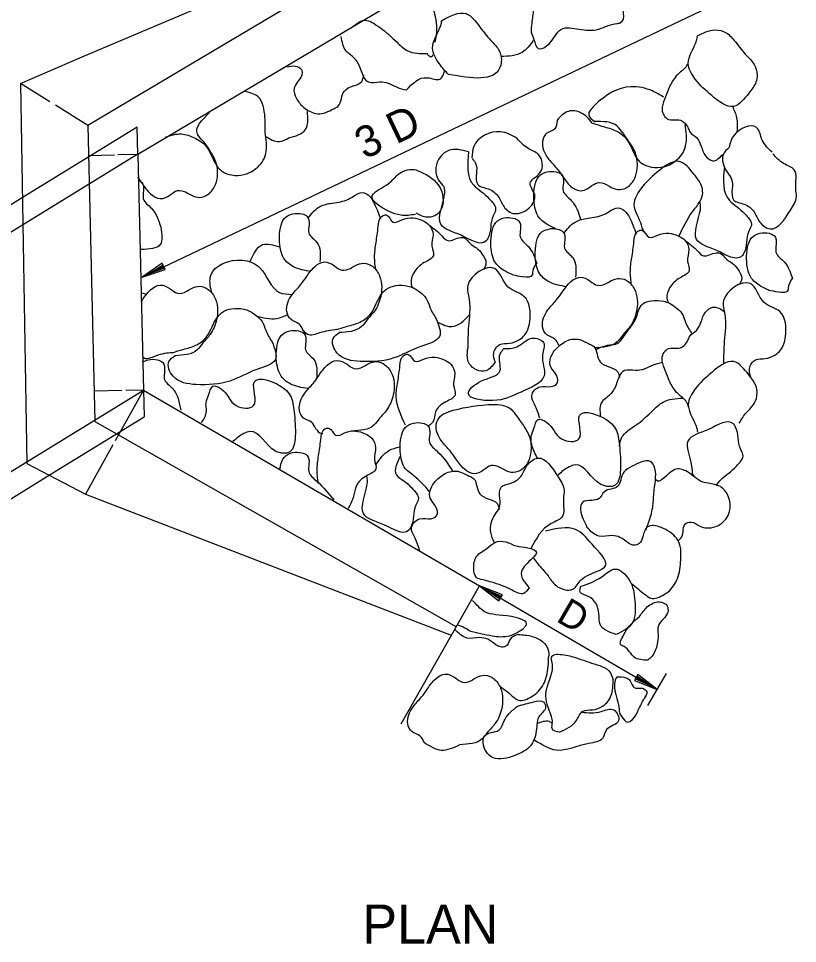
# Model space of a CAD drawing. Extents: x 0 to 565, y 0 to 265.
# Drawn here: x 41.7 to 102.4, y 145.5 to 217.6 of the extents above; entities that cross this region are included whole.
import ezdxf

# ---------------------------------------------------------------- set-up
doc = ezdxf.new("R2010")
doc.units = 0
doc.layers.add('D_Details', color=7, linetype='Continuous')

msp = doc.modelspace()

# ---------------------------------------------------------------- linework, layer by layer
at = {"layer": 'D_Details'}
for p, q in [((46.659, 214.586), (75.085, 226.637)), ((75.475, 226.087), (47.115, 209.25)), ((77.486, 222.7), (51.004, 206.978)), ((51.335, 197.419), (97.927, 219.627)), ((41.879, 212.507), (46.659, 214.586)), ((41.879, 212.507), (42.364, 182.915)), ((44.156, 211.091), (41.879, 212.507)), ((47.115, 209.25), (44.6, 210.814)), ((42.086, 203.673), (50.953, 209.132)), ((47.115, 209.25), (47.666, 186.178)), ((51.004, 206.978), (50.953, 209.132)), ((13.724, 184.082), (51.003, 207.029)), ((49.183, 206.934), (47.171, 206.886)), ((51.004, 206.978), (49.452, 206.941)), ((51.004, 206.978), (51.443, 188.63)), ((11.826, 185.047), (42.086, 203.673)), ((52.914, 198.501), (51.335, 197.419)), ((51.762, 197.623), (52.972, 198.379)), ((52.426, 197.954), (53.001, 198.318)), ((53.059, 198.196), (52.426, 197.954)), ((53.146, 198.013), (52.914, 198.501)), ((51.335, 197.419), (53.146, 198.013)), ((53.088, 198.135), (51.762, 197.623)), ((51.708, 196.064), (51.319, 196.17)), ((20.261, 169.436), (51.443, 188.63)), ((49.764, 188.59), (47.61, 188.539)), ((51.443, 188.63), (49.245, 184.668)), ((51.443, 188.63), (50.08, 188.598)), ((51.443, 188.63), (51.493, 186.546)), ((51.443, 188.63), (77.625, 173.373)), ((44.187, 182.049), (51.493, 186.546)), ((47.666, 186.178), (75.819, 170.193)), ((49.069, 184.352), (46.942, 180.519)), ((42.364, 182.915), (46.942, 180.519)), ((22.057, 168.427), (44.187, 182.049)), ((46.942, 180.519), (75.413, 169.538)), ((71.521, 162.622), (77.625, 173.373)), ((77.625, 173.373), (91.466, 165.308)), ((77.625, 173.373), (79.136, 172.212)), ((79.408, 172.678), (77.625, 173.373)), ((79.204, 172.328), (78.033, 173.136)), ((78.033, 173.136), (79.34, 172.562)), ((79.238, 172.387), (78.682, 172.773)), ((78.682, 172.773), (79.306, 172.503)), ((79.136, 172.212), (79.408, 172.678)), ((89.955, 166.47), (89.683, 166.003)), ((91.466, 165.308), (89.955, 166.47)), ((91.466, 165.308), (92.194, 166.558)), ((89.683, 166.003), (91.466, 165.308)), ((91.058, 165.546), (89.751, 166.12)), ((90.409, 165.908), (89.785, 166.178)), ((89.853, 166.295), (90.409, 165.908)), ((89.887, 166.353), (91.058, 165.546)), ((90.738, 164.058), (91.466, 165.308))]:
    msp.add_line(p, q, dxfattribs=at)
for points in [[(81.818, 218.312), (81.69, 217.189), (81.656, 216.519), (81.86, 215.926), (82.192, 215.243), (82.849, 215.432), (84.011, 216.749), (85.363, 216.748), (86.891, 216.734), (87.765, 217.062), (88.311, 217.171), (88.576, 217.241), (88.603, 219.158), (88.196, 220.345), (87.082, 220.295), (85.08, 218.769), (84.604, 218.925), (83.743, 219.547)], [(73.923, 218.638), (74.276, 216.763), (74.148, 215.742)], [(74.668, 217.403), (76.572, 217.954), (77.628, 216.937)], [(67.63, 216.853), (68.825, 217.43), (69.409, 217.172), (70.069, 216.729), (70.637, 216.248), (71.169, 215.749), (71.994, 215.073), (73.589, 214.836)], [(75.198, 213.207), (74.501, 214.039), (73.966, 215.261), (74.543, 216.859), (74.651, 217.222), (74.668, 217.403)], [(77.628, 216.937), (78.512, 215.862), (79.099, 215.164), (79.322, 214.354), (79.233, 213.811), (75.198, 213.207)], [(97.55, 215.751), (98.433, 214.676), (99.02, 213.978), (99.243, 213.168), (99.155, 212.624), (98.592, 211.749), (97.41, 210.722), (95.707, 211.568), (94.423, 212.852), (93.887, 214.075), (94.464, 215.673), (94.572, 216.036), (94.59, 216.216)], [(94.59, 216.216), (95.959, 216.68), (96.833, 216.461), (97.55, 215.751)], [(71.917, 211.981), (71.222, 212.189), (70.527, 212.505), (69.85, 212.605), (68.992, 212.612), (68.255, 213.922), (67.704, 214.638), (67.245, 215.029), (66.856, 216.182)], [(81.811, 215.86), (80.937, 214.931), (79.299, 214.603)], [(73.563, 214.767), (73.891, 214.603), (74, 214.767)], [(93.855, 214.131), (93.778, 213.929), (93.288, 213.416), (92.851, 212.977), (92.344, 212.066), (92.037, 211.267), (91.84, 210.469), (92.337, 209.717), (93.159, 209.673), (93.837, 209.103), (94.003, 208.744), (94.517, 208.299), (94.885, 207.617), (95.236, 206.862), (95.804, 206.49), (96.564, 206.985)], [(62.607, 213.815), (63.287, 213.857), (63.745, 213.592), (63.801, 213.358), (63.457, 212.631), (63.186, 212.139), (63.354, 211.346), (63.941, 210.649), (64.875, 210.173), (65.496, 210.199), (66.098, 210.46), (66.444, 210.627), (66.59, 210.719), (66.861, 211.337), (67.095, 211.918), (67.788, 212.325), (68.444, 212.677), (68.606, 213.149)], [(71.904, 211.985), (73.563, 212.963), (74.546, 212.854), (74.929, 213.51)], [(60.937, 208.673), (60.906, 209.873), (60.37, 211.482), (59.298, 211.891)], [(91.971, 211.433), (91.097, 211.925), (89.404, 212.253), (86.563, 210.777), (86.126, 210.067), (86.631, 209.529)], [(86.402, 209.423), (85.526, 210.231), (84.542, 210.34), (83.658, 209.638)], [(97.32, 210.728), (97.648, 209.841), (97.681, 208.758)], [(50.991, 205.199), (51.359, 204.696), (52.002, 203.909), (52.753, 203.539), (53.537, 203.838), (54.102, 204.171), (54.778, 204.035), (55.181, 203.805), (55.821, 203.633), (56.496, 203.876), (57.058, 204.643), (57.219, 205.494), (57.142, 206.216), (56.681, 207.186), (56.074, 208.046), (55.652, 208.565), (56.592, 210.256)], [(62.741, 208.266), (64.058, 208.919), (64.222, 210.34)], [(83.658, 209.638), (83.481, 208.97), (82.862, 208.636), (82.536, 208.017), (82.944, 206.703), (83.605, 205.934), (84.065, 205.308), (84.707, 204.521), (85.458, 204.151), (86.242, 204.45), (86.807, 204.783), (87.483, 204.647), (87.886, 204.417), (88.526, 204.245), (89.201, 204.489), (89.764, 205.255), (89.924, 206.107), (89.848, 206.828), (89.386, 207.799), (88.78, 208.658), (88.357, 209.177), (86.548, 209.546)], [(86.402, 209.423), (87.115, 209.197), (88.121, 208.885), (88.579, 208.638), (89.001, 208.264), (89.424, 207.564), (89.756, 206.882), (90.307, 206.256), (91.021, 205.994), (91.97, 206.025), (92.408, 206.175), (92.918, 206.507), (93.39, 206.983), (93.679, 207.673), (93.641, 209.316)], [(100.407, 207.149), (99.651, 208.101), (99.192, 209.086), (97.451, 208.495), (97.068, 207.523)], [(53.171, 208.316), (54.41, 208.585), (55.416, 208.273), (55.874, 208.025), (56.295, 207.651), (56.719, 206.952), (57.051, 206.269), (57.602, 205.644), (58.315, 205.382), (59.265, 205.412), (59.702, 205.563), (60.212, 205.895), (60.685, 206.371), (60.974, 207.061), (60.936, 208.704)], [(60.932, 208.418), (62.03, 207.984), (62.796, 208.29)], [(80.547, 208.229), (79.244, 208.755), (77.168, 207.607), (77.036, 206.707)], [(77.056, 206.676), (77.341, 206.235), (77.381, 205.495), (77.494, 204.629), (78.318, 204.296), (79.088, 203.691), (79.53, 202.902), (80.336, 202.37), (81.918, 203.836), (81.557, 204.736), (82.331, 205.541), (82.214, 206.967), (81.39, 207.462), (80.547, 208.229)], [(76.774, 207.186), (75.202, 207.279), (74.218, 205.968), (74.437, 204.984), (74.866, 204.46)], [(76.774, 207.186), (77.167, 204.58), (77.772, 204.081), (78.359, 203.547), (78.874, 202.632), (78.675, 202.195), (78.3, 200.491), (78.137, 200.254), (76.18, 200.681), (74.605, 201.546), (74.905, 203.864), (74.922, 204.081), (74.866, 204.46)], [(97.068, 207.523), (96.596, 206.956), (96.931, 205.569), (97.262, 205.049), (97.302, 204.309), (97.416, 203.442), (98.239, 203.11), (99.009, 202.505), (99.451, 201.715), (100.257, 201.184), (101.84, 202.65), (102.31, 203.668), (102.252, 204.354), (102.136, 205.781), (101.311, 206.276), (100.468, 207.043)], [(93.149, 200.616), (94.194, 202.485), (94.801, 203.347), (95.004, 203.993), (94.916, 204.536), (94.353, 205.411), (93.171, 206.439), (91.468, 205.593), (90.184, 204.308), (89.648, 203.086), (90.225, 201.488), (90.333, 201.125), (90.448, 200.91)], [(72.634, 202.306), (71.487, 202.251), (70.613, 202.525), (69.849, 202.962), (69.248, 203.618), (70.613, 204.765), (71.214, 205.366), (72.525, 205.804), (73.017, 205.64), (74.546, 204.383), (74.437, 202.415), (73.563, 202.087), (72.689, 202.415)], [(83.574, 201.19), (82.937, 201.506), (82.173, 202.203), (81.938, 202.838), (81.85, 203.617), (81.928, 204.538), (82.242, 205.275), (82.901, 205.628), (83.595, 205.619), (84.014, 205.414), (84.157, 204.762), (84.136, 204.148), (84.772, 203.398), (85.497, 201.929)], [(96.696, 206), (97.088, 203.394), (97.693, 202.895), (98.28, 202.361), (98.796, 201.445), (98.597, 201.009), (98.221, 199.305), (98.058, 199.068), (96.101, 199.495), (94.527, 200.36), (94.826, 202.678), (94.844, 202.895), (94.787, 203.274)], [(51.037, 204.973), (51.309, 204.802), (51.452, 204.15), (51.431, 203.535), (52.067, 202.786), (52.791, 201.317)], [(64.262, 201.999), (65.1, 202.875), (65.996, 203.171), (67.24, 203.426), (67.771, 203.708), (68.503, 204.006), (68.976, 203.801), (69.376, 203.254), (69.911, 201.966)], [(84.183, 200.813), (85.021, 201.689), (85.918, 201.985), (87.161, 202.24), (87.692, 202.522), (88.424, 202.82), (88.898, 202.615), (89.297, 202.068), (89.832, 200.78)], [(64.492, 197.862), (63.124, 198.237), (62.36, 198.934), (62.126, 199.57), (62.038, 200.348), (62.115, 201.269), (62.429, 202.006), (63.088, 202.359), (63.782, 202.35), (64.202, 202.146), (64.345, 201.493), (64.323, 200.879), (64.959, 200.129), (65.181, 198.617)], [(69.552, 197.955), (69.447, 198.987), (69.562, 200.124), (69.732, 201.369), (70.028, 202.179), (70.358, 202.265), (70.885, 201.716), (71.58, 201.888), (72.439, 202.039), (73.187, 201.831), (73.697, 201.481), (74.004, 200.754), (73.908, 199.833), (74.033, 199.108), (73.318, 198.557), (72.51, 197.772), (72.287, 196.962), (72.395, 196.599)], [(80.229, 197.596), (79.591, 197.911), (78.827, 198.608), (78.593, 199.244), (78.505, 200.022), (78.582, 200.943), (78.896, 201.68), (79.555, 202.033), (80.25, 202.024), (80.669, 201.82), (80.812, 201.167), (80.791, 200.553), (81.426, 199.803), (82.078, 198.494)], [(52.791, 201.317), (52.751, 199.956), (51.277, 199.573)], [(73.721, 201.458), (74.697, 200.636), (75.152, 200.269), (75.627, 200.353), (76.14, 200.509), (76.523, 200.432), (76.85, 200.084), (77.378, 199.698), (77.814, 199.24), (78.121, 198.495), (77.957, 198.027)], [(84.413, 196.676), (83.045, 197.051), (82.281, 197.748), (82.047, 198.383), (81.959, 199.162), (82.036, 200.083), (82.35, 200.82), (83.01, 201.173), (83.704, 201.164), (84.123, 200.959), (84.266, 200.307), (84.245, 199.693), (84.881, 198.943), (85.103, 197.431)], [(89.473, 196.769), (89.369, 197.801), (89.483, 198.938), (89.654, 200.183), (89.95, 200.993), (90.279, 201.079), (90.806, 200.53), (91.501, 200.701), (92.36, 200.853), (93.108, 200.644), (93.618, 200.294), (93.925, 199.568), (93.829, 198.647), (93.954, 197.922), (93.239, 197.371), (92.432, 196.586), (92.209, 195.776), (92.317, 195.413)], [(100.15, 196.41), (99.512, 196.725), (98.748, 197.422), (98.514, 198.057), (98.426, 198.836), (98.504, 199.757), (98.818, 200.494), (99.477, 200.847), (100.171, 200.838), (100.59, 200.633), (100.733, 199.981), (100.712, 199.367), (101.348, 198.617), (101.999, 197.307)], [(59.743, 198.59), (60.726, 199.956), (62.037, 199.792)], [(93.642, 200.272), (94.619, 199.45), (95.073, 199.083), (95.549, 199.167), (96.061, 199.323), (96.444, 199.246), (96.771, 198.898), (97.299, 198.512), (97.735, 198.054), (98.042, 197.309), (97.878, 196.84)], [(56.739, 196.294), (56.684, 197.551), (59.142, 198.754), (60.508, 198.153), (62.037, 196.24), (63.021, 196.076)], [(63.887, 193.286), (63.56, 193.785), (62.941, 194.118), (62.615, 194.737), (63.023, 196.051), (63.684, 196.82), (64.143, 197.447), (64.786, 198.234), (65.537, 198.604), (66.321, 198.304), (66.886, 197.972), (67.562, 198.108), (67.965, 198.337), (68.605, 198.51), (69.28, 198.266), (69.842, 197.5), (70.003, 196.648), (69.926, 195.926), (69.417, 194.748), (68.859, 194.096), (68.436, 193.577), (66.652, 193.1)], [(78.831, 190.815), (78.728, 191.492), (79.206, 192.173), (79.956, 192.272), (80.742, 192.569), (81.146, 192.925), (81.534, 193.969), (81.087, 195.926), (79.866, 196.647), (78.777, 198.107), (76.707, 196.778), (76.811, 195.692), (76.765, 193.614), (76.709, 191.854)], [(80.223, 197.599), (80.978, 197.468), (81.766, 197.632), (81.766, 197.764), (82.078, 198.494)], [(51.254, 195.505), (51.359, 195.648), (52.002, 196.435), (52.753, 196.805), (53.537, 196.506), (54.102, 196.173), (54.778, 196.309), (55.181, 196.539), (55.821, 196.711), (56.496, 196.468), (57.058, 195.701), (57.219, 194.85), (57.142, 194.128), (56.633, 192.949), (56.074, 192.298), (55.652, 191.779), (53.868, 191.302)], [(66.48, 193.332), (67.194, 193.557), (68.2, 193.87), (68.658, 194.117), (69.08, 194.491), (69.503, 195.19), (69.835, 195.873), (70.386, 196.498), (71.099, 196.76), (72.049, 196.73), (72.487, 196.58), (72.996, 196.248), (73.469, 195.772), (73.758, 195.081), (74.246, 194.185)], [(83.809, 192.1), (83.481, 192.599), (82.862, 192.932), (82.536, 193.551), (82.944, 194.865), (83.605, 195.634), (84.065, 196.261), (84.707, 197.048), (85.458, 197.417), (86.242, 197.118), (86.807, 196.786), (87.483, 196.921), (87.886, 197.151), (88.526, 197.324), (89.201, 197.08), (89.764, 196.313), (89.924, 195.462), (89.848, 194.74), (89.338, 193.562), (88.78, 192.91), (88.357, 192.391), (86.573, 191.914)], [(98.752, 189.629), (98.65, 190.306), (99.127, 190.987), (99.877, 191.085), (100.664, 191.383), (101.067, 191.739), (101.456, 192.782), (101.008, 194.74), (99.787, 195.461), (98.698, 196.921), (96.628, 195.592), (96.733, 194.506), (96.687, 192.428), (96.63, 190.668)], [(100.144, 196.412), (100.899, 196.282), (101.688, 196.446), (101.688, 196.578), (101.999, 197.307)], [(86.655, 191.752), (87.083, 191.96), (87.782, 192.144), (88.333, 192.242), (88.835, 192.769), (89.325, 193.443), (89.815, 194.246), (90.307, 195.312), (91.021, 195.574), (91.97, 195.544), (92.408, 195.394), (92.918, 195.062), (93.39, 194.586), (93.679, 193.895), (94.167, 192.999)], [(53.697, 191.533), (54.41, 191.759), (55.416, 192.071), (55.874, 192.319), (56.295, 192.693), (56.719, 193.392), (57.051, 194.075), (57.602, 194.7), (58.315, 194.962), (59.265, 194.932), (59.702, 194.781), (60.212, 194.449), (60.685, 193.973), (60.974, 193.283), (61.462, 192.387)], [(93.884, 187.343), (93.778, 187.64), (93.288, 188.152), (92.851, 188.592), (92.344, 189.502), (92.037, 190.301), (91.84, 191.099), (92.337, 191.852), (93.159, 191.895), (93.837, 192.465), (94.003, 192.824), (94.517, 193.27), (94.885, 193.952), (95.236, 194.706), (95.804, 195.079), (96.729, 194.731)], [(60.202, 194.414), (61.832, 194.205), (62.669, 194.498)], [(74.246, 194.185), (74.504, 192.803), (73.055, 192.029), (70.958, 191.129), (68.336, 190.855), (66.539, 191.504), (66.214, 192.653), (66.71, 193.116)], [(74.329, 193.927), (75.502, 193.577), (76.826, 194.451)], [(64.241, 188.744), (62.873, 189.119), (62.109, 189.816), (61.875, 190.451), (61.787, 191.23), (61.864, 192.151), (62.178, 192.888), (62.837, 193.241), (63.531, 193.232), (63.951, 193.027), (64.094, 192.375), (64.073, 191.761), (64.708, 191.011), (64.931, 189.499)], [(66.502, 193.338), (65.165, 193.078), (64.217, 192.953), (63.844, 193.353)], [(79.477, 191.863), (80.523, 191.988), (81.693, 192.657), (82.613, 192.323), (82.53, 191.361), (82.655, 189.729), (80.857, 188.475), (78.641, 187.805), (76.759, 188.349), (77.721, 189.311), (79.226, 190.148), (79.226, 191.444), (79.477, 191.779)], [(82.32, 186.439), (81.905, 187.522), (81.689, 188.176), (82.35, 188.89), (83.209, 188.897), (83.666, 189.162), (83.722, 189.397), (83.379, 190.124), (83.107, 190.615), (83.275, 191.409), (83.863, 192.106), (84.796, 192.582), (85.417, 192.556), (86.019, 192.295), (86.365, 192.128), (86.511, 192.036), (86.782, 191.418), (87.017, 190.836), (87.709, 190.429), (88.365, 190.078), (88.527, 189.605)], [(61.462, 192.387), (61.72, 191.004), (60.271, 190.23), (58.174, 189.331), (55.552, 189.056), (53.755, 189.706), (53.43, 190.855), (53.926, 191.317)], [(78.831, 190.816), (78.124, 190.13), (77.375, 190.205), (76.751, 190.855), (76.709, 191.854)], [(53.718, 191.54), (52.381, 191.279), (51.432, 191.154), (51.373, 191.218)], [(51.383, 190.816), (51.834, 190.989), (52.528, 190.98), (52.947, 190.775), (53.09, 190.123), (53.069, 189.508), (53.705, 188.759), (54.348, 187.053)], [(71.867, 185.881), (71.138, 188.139), (71.253, 189.276), (71.423, 190.521), (71.719, 191.331), (72.048, 191.417), (72.576, 190.868), (73.271, 191.04), (74.13, 191.191), (74.878, 190.983), (75.387, 190.633), (75.694, 189.906), (75.599, 188.985), (75.723, 188.26), (75.009, 187.709), (74.201, 186.924), (73.978, 186.114), (73.665, 185.839)], [(64.868, 185.617), (64.54, 186.116), (63.921, 186.449), (63.595, 187.068), (64.003, 188.382), (64.664, 189.151), (65.123, 189.778), (65.766, 190.565), (66.517, 190.934), (67.301, 190.635), (67.866, 190.302), (68.542, 190.438), (68.945, 190.668), (69.585, 190.841), (70.26, 190.597), (70.822, 189.83), (70.983, 188.979), (70.906, 188.257), (70.397, 187.078), (69.839, 186.427), (69.416, 185.908), (67.632, 185.431)], [(91.838, 190.774), (91.143, 190.566), (90.448, 190.249), (89.772, 190.15), (88.913, 190.143), (88.176, 188.833), (87.625, 188.117), (87.167, 187.725), (87.052, 186.546)], [(97.844, 186.051), (98.433, 186.893), (99.02, 187.59), (99.243, 188.401), (99.155, 188.944), (98.592, 189.819), (97.41, 190.846), (95.707, 190.001), (94.423, 188.716), (93.887, 187.494), (94.464, 185.896), (94.572, 185.533), (94.59, 185.352)], [(55.979, 186.091), (56.351, 186.973), (56.318, 187.642), (56.521, 188.236), (56.853, 188.919), (57.51, 188.729), (58.673, 187.413), (60.025, 187.414), (60.07, 189.239), (62.46, 188.702), (62.878, 188.208), (63.176, 186.933), (63.265, 185.004), (62.858, 183.816), (61.743, 183.867), (59.741, 185.393), (59.266, 185.236), (58.404, 184.615)], [(78.269, 187.503), (75.202, 186.927), (74.583, 186.594), (74.257, 185.975), (74.665, 184.661), (75.326, 183.892), (75.786, 183.265), (76.428, 182.478), (77.179, 182.108), (77.963, 182.408), (78.528, 182.74), (79.204, 182.605), (79.607, 182.375), (80.247, 182.202), (80.922, 182.446), (81.485, 183.212), (81.645, 184.064), (81.569, 184.786), (81.108, 185.756), (80.501, 186.616), (80.078, 187.135), (78.269, 187.503)], [(88.514, 184.26), (88.688, 184.904), (89.33, 185.582), (89.99, 186.026), (90.558, 186.506), (91.09, 187.006), (91.916, 187.682), (93.432, 188.007)], [(82.134, 183.33), (81.69, 184.38), (81.656, 185.049), (81.86, 185.643), (82.192, 186.326), (82.849, 186.136), (84.011, 184.82), (85.363, 184.82), (85.408, 186.645), (87.798, 186.108), (88.216, 185.615), (88.514, 184.34), (88.603, 182.411), (88.196, 181.223), (87.082, 181.273), (85.08, 182.8), (84.604, 182.643), (83.743, 182.021)], [(73.707, 180.737), (72.525, 181.931), (71.761, 182.628), (71.527, 183.264), (71.439, 184.042), (71.516, 184.963), (71.83, 185.7), (72.489, 186.053), (73.183, 186.044), (73.603, 185.84), (73.746, 185.187), (73.725, 184.573), (74.36, 183.824), (75.547, 182.284)], [(96.068, 181.193), (96.436, 181.659), (97.041, 182.157), (97.628, 182.692), (98.144, 183.607), (97.945, 184.043), (97.569, 185.747), (97.406, 185.984), (95.449, 185.558), (93.874, 184.692), (94.174, 182.375), (94.191, 182.158), (94.389, 181.842)], [(64.868, 185.617), (65.303, 185.254), (65.428, 185.254)], [(65.078, 181.35), (64.973, 182.382), (65.088, 183.519), (65.258, 184.764), (65.554, 185.574), (65.884, 185.66), (66.411, 185.111), (67.106, 185.282), (67.965, 185.434), (68.713, 185.226), (69.223, 184.876), (69.53, 184.149), (69.434, 183.228), (69.559, 182.503), (68.844, 181.952), (68.036, 181.167), (67.813, 180.357), (67.393, 179.398)], [(62.07, 182.412), (62.108, 182.663), (62.422, 183.4), (63.082, 183.753), (63.776, 183.744), (64.195, 183.539), (64.338, 182.887), (64.317, 182.273), (64.953, 181.523), (66.264, 180.067)], [(69.568, 182.828), (70.571, 183.916), (71.407, 184.208)], [(71.449, 183.456), (71.146, 182.035), (71.751, 181.537), (72.338, 181.002), (72.853, 180.087), (72.654, 179.651), (72.279, 177.947), (72.115, 177.71), (70.159, 178.136), (68.584, 179.002), (68.884, 181.319), (68.901, 181.536), (68.845, 181.915)], [(78.784, 176.739), (78.498, 177.552), (78.833, 178.94), (79.165, 179.46), (79.205, 180.2), (79.318, 181.066), (80.142, 181.399), (80.912, 182.004), (81.354, 182.793), (82.16, 183.325), (83.742, 181.859), (84.212, 180.841), (84.154, 180.154), (84.038, 178.728), (83.214, 178.233), (81.629, 176.288)], [(90.573, 177.722), (90.757, 178.207), (91.11, 179.486), (91.207, 180.569), (91.321, 181.598), (91.289, 182.521), (90.926, 183.067), (90.268, 183.04), (89.5, 182.688), (88.858, 182.227), (88.62, 181.602), (88.381, 181.124), (87.353, 180.71), (86.931, 180.173), (86.364, 180.035), (85.632, 179.864), (85.484, 179.324), (85.7, 178.58), (85.989, 177.926)], [(72.954, 176.15), (72.539, 177.233), (72.323, 177.886), (72.984, 178.601), (73.842, 178.608), (74.3, 178.873), (74.356, 179.107), (74.013, 179.835), (73.741, 180.326), (73.909, 181.119), (74.497, 181.817), (75.43, 182.293), (76.051, 182.266), (76.653, 182.006), (76.999, 181.839), (77.145, 181.746), (77.416, 181.128), (77.651, 180.547), (78.343, 180.14), (78.999, 179.788), (79.161, 179.316)], [(93.089, 176.894), (93.309, 177.09), (93.476, 177.594), (93.625, 178.17), (94.119, 178.345), (94.775, 178.029), (95.962, 177.977), (96.713, 178.456), (97.157, 179.625), (97.014, 180.296), (96.579, 180.97), (95.667, 181.325), (94.828, 181.535), (94.245, 181.958), (93.681, 182.327), (92.841, 182.428), (91.358, 181.634), (91.332, 181.682)], [(81.815, 175.543), (82.14, 175.119), (82.958, 174.151), (83.557, 173.42), (84.889, 173.114), (85.563, 173.869), (87.455, 174.978), (86.385, 176.619), (85.093, 177.774), (82.772, 177.643)], [(89.471, 173.55), (90.477, 172.734), (90.95, 172.421), (91.992, 172.697), (92.414, 172.998), (93.095, 174.11), (93.303, 175.59), (93.252, 176.476), (92.98, 177.058), (92.471, 177.553), (91.761, 177.923), (91.177, 178.075), (90.738, 177.973), (90.333, 177.201), (90.056, 176.68), (89.672, 176.54), (89.198, 176.727), (88.561, 177.151), (87.94, 177.286), (86.954, 177.244), (85.989, 177.926)], [(77.455, 173.948), (77.368, 174.042), (77.17, 174.714), (77.412, 175.687), (78.2, 176.291), (78.823, 176.753), (79.664, 176.796), (80.466, 176.479), (81.397, 176.34), (82.053, 175.97), (81.759, 175.54), (81.208, 174.987), (80.895, 174.503), (81.479, 173.226)], [(85.523, 173.339), (87.14, 174.079), (88.202, 174.68), (89.276, 173.852), (89.725, 172.202), (89.516, 170.469), (88.263, 169.581)], [(81.479, 173.226), (81.071, 172.777), (80.16, 173.034), (78.564, 173.661), (77.455, 173.948)], [(88.263, 169.581), (87.028, 170.353), (86.914, 171.209), (86.116, 172.549), (85.46, 172.891), (85.523, 173.339)], [(81.1, 170.125), (81.271, 170.325), (80.102, 170.981), (77.994, 171.38), (77.082, 172.235)], [(90.081, 170.986), (90.691, 171.727), (91.643, 172.119), (92.23, 171.811), (92.286, 171.334), (91.558, 170.27), (91.541, 169.539)], [(88.694, 169.234), (89.061, 169.937), (90.081, 170.986)], [(76.844, 169.877), (76.341, 170.154), (75.913, 170.325)], [(76.844, 169.877), (78.616, 169.484), (79.961, 169.484), (81.07, 170.069)], [(80.651, 169.577), (80.031, 169.258), (79.755, 168.738), (79.37, 168.598), (78.896, 168.785), (78.259, 169.209), (77.638, 169.344), (76.652, 169.302), (75.687, 169.983)], [(80.651, 169.577), (81.727, 169.441), (82.981, 168.357), (83.006, 167.845)], [(91.541, 169.539), (91.455, 168.833), (91.05, 167.881), (90.731, 167.578)], [(90.731, 167.578), (89.678, 167.816), (88.88, 168.642), (88.595, 168.814), (88.694, 169.234)], [(83.197, 167.636), (83.323, 167.958), (83.75, 168.044), (84.919, 167.844), (86.344, 167.36), (87.826, 166.59), (88.023, 166.086)], [(79.169, 165.608), (80.175, 164.792), (80.648, 164.479), (81.691, 164.754), (82.112, 165.056), (82.793, 166.168), (83.001, 167.648), (83.006, 167.845)], [(83.197, 167.636), (83.281, 167.135), (82.769, 165.006), (83.179, 163.297)], [(73.31, 161.185), (72.983, 161.683), (72.363, 162.017), (72.037, 162.636), (72.445, 163.95), (73.106, 164.719), (73.566, 165.345), (74.209, 166.132), (74.959, 166.502), (75.743, 166.203), (76.308, 165.87), (76.985, 166.006), (77.387, 166.236), (78.028, 166.408), (78.702, 166.165), (79.265, 165.398), (79.425, 164.546), (79.349, 163.825), (78.84, 162.646), (78.281, 161.995), (77.859, 161.476), (76.075, 160.998)], [(83.861, 161.982), (85.198, 162.935), (85.676, 163.616), (86.425, 163.715), (87.212, 164.012), (87.616, 164.368), (88.004, 165.411), (88.023, 166.086)], [(88.313, 166.274), (88.196, 166.025), (88.496, 163.708), (88.513, 163.49), (88.711, 163.175)], [(88.313, 166.274), (89.023, 166.219), (89.365, 165.962), (89.678, 165.449), (90.305, 165.392), (90.647, 165.107), (90.441, 164.598)], [(80.632, 164.028), (81.845, 164.334), (82.629, 164.306), (82.769, 163.942), (82.237, 163.158), (82.092, 162.582)], [(88.711, 163.175), (89.13, 162.76), (89.544, 162.968), (89.988, 163.678), (90.441, 164.598)], [(82.092, 162.582), (82.006, 161.875), (81.602, 160.923), (81.08, 160.492), (80.374, 160.151), (79.48, 159.919), (78.681, 159.971), (78.129, 160.475), (77.908, 161.133), (77.961, 161.596), (78.53, 161.948), (79.116, 162.131), (79.612, 162.98), (80.632, 164.028)], [(85.582, 163.53), (87.09, 163.589), (88.095, 163.707), (88.45, 162.849), (87.533, 162.198), (87.208, 161.488), (86.143, 161.104), (83.6, 160.571), (81.914, 161.34)], [(82.121, 162.642), (83.038, 162.82), (83.304, 162.672)], [(83.861, 161.982), (83.301, 162.206), (83.301, 162.85), (83.174, 163.316)], [(73.31, 161.185), (74.651, 160.582), (76.075, 160.998)]]:
    msp.add_spline(points, degree=3, dxfattribs=at)

# ---------------------------------------------------------------- texts
for s, height, rotation, p in [('3 D', 2.4384, 25.4841, (68.666, 206.574)), ('D', 2.16, 329.77003, (83.502, 170.663))]:
    msp.add_text(s, height=height, rotation=rotation, dxfattribs=at).set_placement(p)
msp.add_text('PLAN', height=3.0341, dxfattribs=at).set_placement((68.493, 145.512))

doc.saveas('drawing.dxf')
